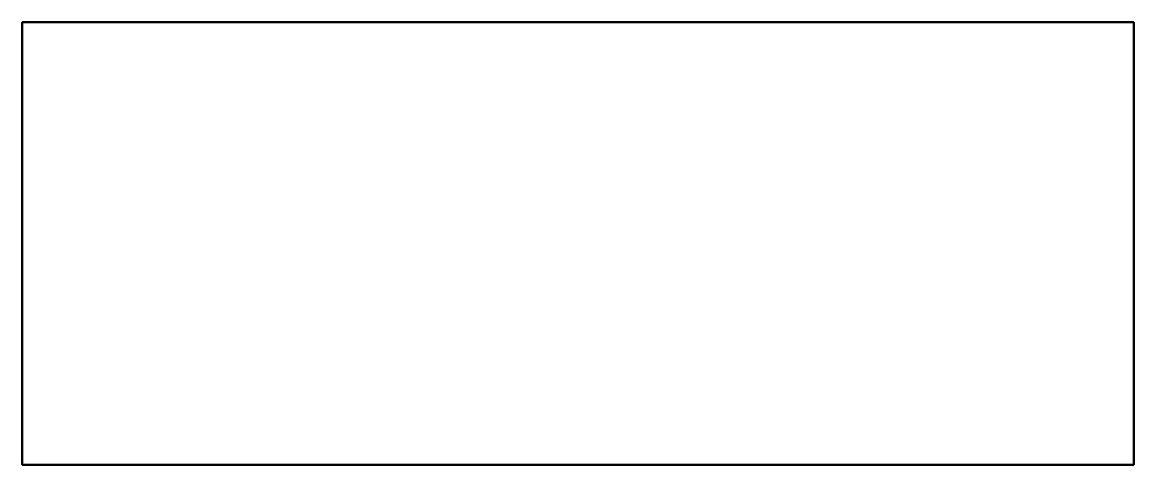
# Model space of a CAD drawing. Header units: millimetres. Extents: x 0 to 1154, y 0 to 459.
import ezdxf

# ---------------------------------------------------------------- set-up
doc = ezdxf.new("R2010")
doc.units = ezdxf.units.MM
doc.layers.add('Outline', color=7, linetype='Continuous', lineweight=50)

msp = doc.modelspace()

# ---------------------------------------------------------------- linework, layer by layer
at = {"layer": 'Outline'}
for p, q in [((0, 459), (1153.8, 459)), ((0, 0), (0, 459)), ((1153.8, 459), (1153.8, 0)), ((1153.8, 0), (0, 0))]:
    msp.add_line(p, q, dxfattribs=at)

doc.saveas('drawing.dxf')
